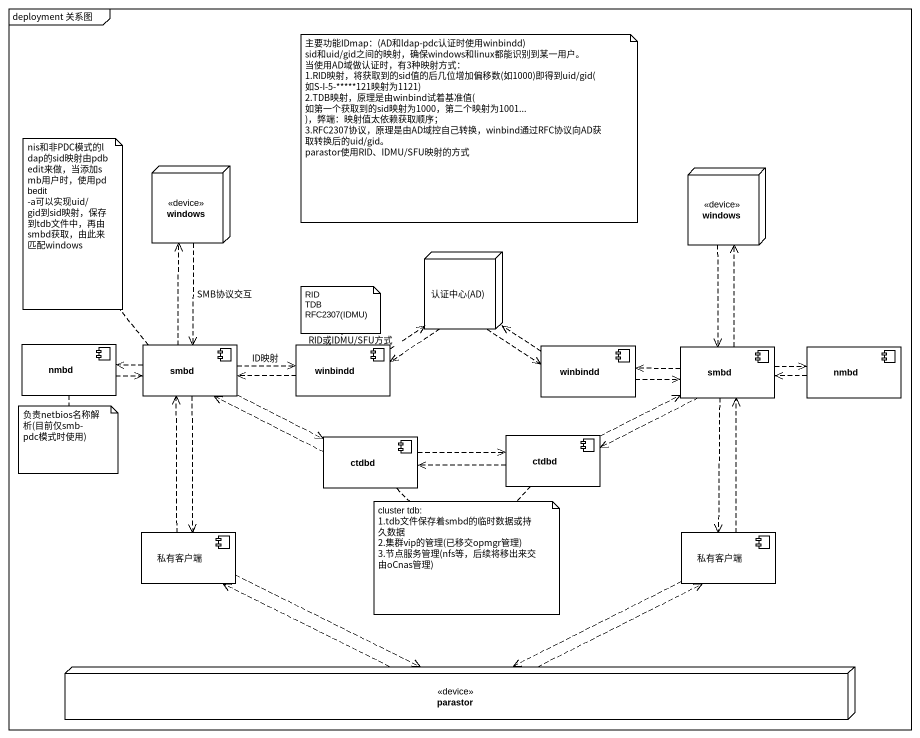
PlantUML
@startuml
mainframe deployment 关系图
node windows <<device>>
node "windows" as windows_2 <<device>>
node "认证中心(AD)" as 认证中心_AD
component nmbd
component smbd
component winbindd
component "winbindd" as winbindd_2
component "smbd" as smbd_2
component "nmbd" as nmbd_2
component ctdbd
component "ctdbd" as ctdbd_2
component 私有客户端
component "私有客户端" as 私有客户端_2
node parastor <<device>>
windows ..> smbd : SMB协议交互
windows_2 ..> smbd_2
认证中心_AD ..> winbindd
认证中心_AD ..> winbindd_2
nmbd .right.> smbd
smbd .up.> windows
smbd .left.> nmbd
smbd .right.> winbindd : ID映射
smbd .right.> ctdbd
smbd ..> 私有客户端
winbindd .up.> 认证中心_AD : RID或IDMU/SFU方式
winbindd .left.> smbd
winbindd_2 .up.> 认证中心_AD
winbindd_2 .right.> smbd_2
smbd_2 .up.> windows_2
smbd_2 .left.> winbindd_2
smbd_2 .right.> nmbd_2
smbd_2 .left.> ctdbd_2
smbd_2 ..> 私有客户端_2
nmbd_2 .left.> smbd_2
ctdbd .left.> smbd
ctdbd .right.> ctdbd_2
ctdbd_2 .right.> smbd_2
ctdbd_2 .left.> ctdbd
私有客户端 .up.> smbd
私有客户端 .right.> parastor
私有客户端_2 .up.> smbd_2
私有客户端_2 .left.> parastor
parastor .left.> 私有客户端
parastor .right.> 私有客户端_2
note as N1
  主要功能IDmap：(AD和ldap-pdc认证时使用winbindd)
  sid和uid/gid之间的映射，确保windows和linux都能识别到某一用户。
  当使用AD域做认证时，有3种映射方式：
  1.RID映射，将获取到的sid值的后几位增加偏移数(如1000)即得到uid/gid(如S-I-5-~**~***121映射为1121)
  2.TDB映射，原理是由winbind试着基准值(如第一个获取到的sid映射为1000，第二个映射为1001...)，弊端：映射值太依赖获取顺序；
  3.RFC2307协议，原理是由AD域控自己转换，winbind通过RFC协议向AD获取转换后的uid/gid。
  parastor使用RID、IDMU/SFU映射的方式
end note
note top of smbd : nis和非PDC模式的ldap的sid映射由pdbedit来做，当添加smb用户时，使用pdbedit -a可以实现uid/gid到sid映射，保存到tdb文件中，再由smbd获取，由此来匹配windows
note top of winbindd
  RID
  TDB
  RFC2307(IDMU)
end note
note bottom of nmbd : 负责netbios名称解析(目前仅smb-pdc模式时使用)
note as N5
  cluster tdb:
  1.tdb文件保存着smbd的临时数据或持久数据
  2.集群vip的管理(已移交opmgr管理)
  3.节点服务管理(nfs等，后续将移出来交由oCnas管理)
end note
N5 .. ctdbd
N5 .. ctdbd_2
@enduml
